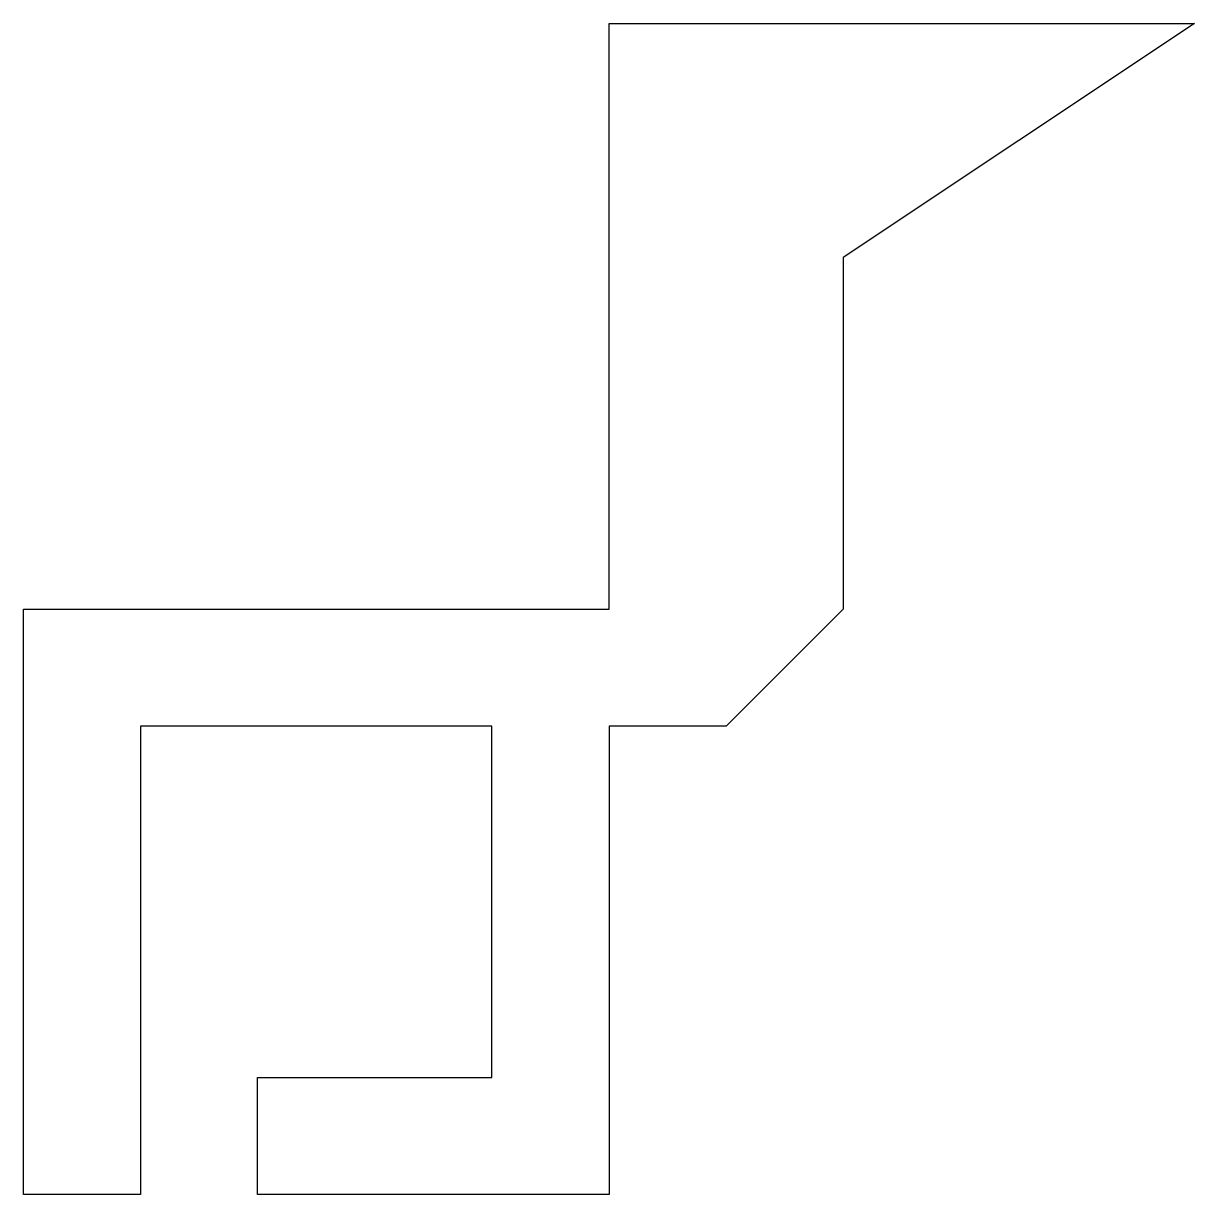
# Model space of a CAD drawing. Header units: millimetres. Extents: x 0 to 100, y 0 to 100.
import ezdxf

# ---------------------------------------------------------------- set-up
doc = ezdxf.new("R2010")
doc.units = ezdxf.units.MM
doc.layers.get('0').update_dxf_attribs({"linetype": 'CONTINUOUS', "lineweight": 25, "true_color": 0x000000})

msp = doc.modelspace()

# ---------------------------------------------------------------- linework, layer by layer
for p, q in [((50, 50), (50, 100)), ((50, 100), (100, 100)), ((100, 100), (70, 80)), ((70, 80), (70, 50)), ((0, 0), (0, 50)), ((0, 50), (50, 50)), ((70, 50), (60, 40)), ((40, 40), (10, 40)), ((10, 40), (10, 0)), ((40, 10), (40, 40)), ((60, 40), (50, 40)), ((50, 40), (50, 0)), ((20, 0), (20, 10)), ((20, 10), (40, 10)), ((10, 0), (0, 0)), ((0, 0), (0, 0)), ((50, 0), (20, 0))]:
    msp.add_line(p, q)

doc.saveas('drawing.dxf')
